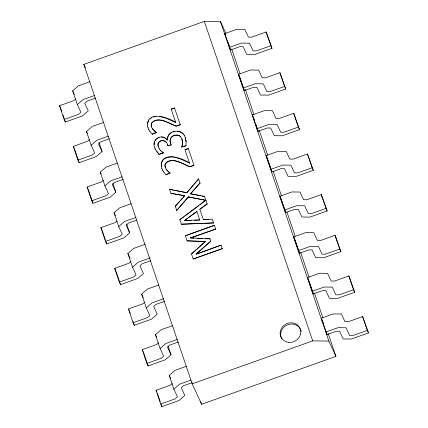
<?xml version="1.0" encoding="UTF-8"?>
<svg xmlns="http://www.w3.org/2000/svg" width="428" height="428" viewBox="0 0 428 428"><rect width="100%" height="100%" fill="white"/><g stroke="black" fill="none" stroke-linecap="round" stroke-linejoin="round"><path stroke-width="0.64" d="M186.025 145.691L181.83 146.991L186.025 145.691L186.078 141.716L185.238 137.5M154.224 144.701L154.294 143.214M147.526 123.762L148.211 121.172M181.825 146.906C183.805 142.235 181.911 133.755 175.4 135.12C170.398 135.435 168.75 140.887 171.221 144.792L167.899 145.777L171.221 144.792M154.401 142.738L154.626 141.78M148.5 120.723L149.067 119.819M155.3 140.363L155.953 139.571M183.275 197.324L184.591 195.821L170.954 193.344L169.552 189.272L186.742 192.621L198.603 178.893L196.987 181.023M174.726 190.433L186.822 192.787L193.178 185.436M194.023 184.457L196.142 182.007M188.374 196.778L176.759 210.453L188.454 196.944L205.9 200.341L188.454 196.944M176.759 210.453L175.287 206.184L184.591 195.821M179.76 201.337L175.287 206.184M180.637 200.336L182.398 198.33M190.604 193.745L199.999 183.013L190.604 193.745L204.584 196.463L202.053 195.997M169.659 133.943C167.974 135.441 167.466 137.853 167.653 140.026L163.887 137.42L161.549 137.019M163.967 159.221C161.821 160.982 160.853 163.876 161.351 166.583M193.852 238.182L190.54 237.856L209.961 238.819L210.779 241.162L196.11 254.221L221.067 245.126L222.287 248.652L193.231 259.015L191.493 253.943L205.376 241.429L197.024 249.198M196.035 250.091L191.493 253.943M196.035 254.055L210.779 241.162M75.761 98.922L73.873 100.585L59.508 105.705L64.179 119.471L78.543 114.346L80.903 112.275L77.356 104.593L72.69 90.827L78.394 85.819L89.843 81.737M77.356 104.593L83.064 99.585L94.513 95.503M89.554 139.576L87.66 141.235L73.3 146.36L77.966 160.126L92.33 155L94.695 152.924L91.148 145.247L86.477 131.482L92.186 126.474L103.635 122.392M91.148 145.247L96.856 140.24L108.305 136.157M99.098 142.77L102.073 151.528L96.364 156.536L79.148 162.677L77.966 160.126M103.346 180.231L101.452 181.889L87.087 187.015L91.758 200.78L106.123 195.655L108.487 193.579L104.94 185.902L100.27 172.136L105.978 167.129L117.427 163.047M104.94 185.902L110.643 180.894L122.092 176.812M112.89 183.425L115.86 192.183L110.157 197.19L92.935 203.332L91.758 200.78M117.133 220.885L115.244 222.544L100.88 227.669L105.55 241.429L119.91 236.31L122.274 234.234L118.727 226.556L114.057 212.791L119.765 207.783L131.214 203.701M118.727 226.556L124.436 221.549L135.885 217.467M126.683 224.074L129.652 232.837L123.943 237.845L106.727 243.987L105.55 241.429M130.925 261.54L129.031 263.199L114.667 268.319L119.337 282.084L133.702 276.964L136.067 274.888L132.519 267.211L127.849 253.446L133.557 248.438L145.006 244.356M132.519 267.211L138.228 262.204L150.276 257.902M144.718 302.195L142.824 303.853L128.459 308.973L133.129 322.739L147.494 317.619L149.859 315.543L146.306 307.866L141.641 294.1L147.344 289.093L158.799 285.005M146.306 307.866L152.015 302.853L163.464 298.771M158.504 342.844L156.616 344.508L142.251 349.628L146.916 363.393L161.281 358.273L163.646 356.198L160.099 348.515L155.428 334.755L161.137 329.742L172.586 325.66M160.099 348.515L165.807 343.507L177.256 339.425M168.049 346.038L171.023 354.796L165.315 359.804L148.099 365.945L146.916 363.393M172.297 383.499L170.403 385.163L156.038 390.283L160.709 404.048L175.073 398.923L177.438 396.852L173.891 389.17L169.221 375.41L174.929 370.397L186.378 366.315M173.891 389.17L179.594 384.162L191.049 380.08M156.702 138.849L157.558 138.201M208.5 219.511L203.311 219.596L212.256 219.147L213.567 222.945L181.424 224.202L179.84 219.607L205.809 200.138M183.628 216.996L179.84 219.607M184.687 216.199L198.999 205.472M200.058 204.675L205.889 200.304M184.564 220.506L196.848 211.448L184.564 220.506L199.753 219.944L194.499 220.195M199.806 209.271L207.093 203.926L199.806 209.271L203.386 219.762M170.435 133.29L171.318 132.68M150.683 118.342L151.63 117.705M164.438 158.906C166.995 157.065 170.301 156.557 173.377 156.835M158.098 137.955L159.173 137.458M328.196 333.605L335.921 356.38L201.625 404.267L192.193 383.852L83.824 64.382L204.343 21.4L220.474 21.593L225.92 33.373M266.109 32.025L251.75 37.145L248.406 37.108L244.859 29.43L236.791 29.334L224.737 33.63L230.59 49.948L239.787 46.668L243.131 46.706L246.678 54.388L254.746 54.484L271.962 48.343L266.109 32.025L271.962 48.343M229.408 47.396L241.462 43.1L249.529 43.196L253.076 50.873L256.415 50.911L270.78 45.791M95.685 98.06L87.098 101.12L84.733 103.196L88.28 110.873L82.572 115.881L65.356 122.023L64.179 119.471M238.53 74.285L250.583 69.989L258.646 70.085L262.198 77.762L265.537 77.8L279.901 72.68L285.749 88.997L268.533 95.134L260.465 95.037L256.918 87.36L253.579 87.323L244.377 90.602L238.53 74.285L239.471 76.328M171.195 109.119L174.608 108.097L171.195 109.119L175.774 122.569M243.2 88.05L255.254 83.749L263.316 83.845L266.863 91.528L270.207 91.565L284.572 86.445L285.749 88.997M109.472 138.715L100.885 141.775L98.526 143.851L102.073 151.528M156.225 132.514L152.17 134.157L156.306 132.685L152.379 128.609M156.236 132.482C153.219 130.497 150.223 126.843 151.501 123.034C158.151 115.528 168.851 123.467 176.106 126.051L180.263 124.767L176.186 126.223C168.926 123.633 158.226 115.699 151.582 123.205L151.202 124.987L151.528 126.923M154.909 148.045C150.603 140.122 161.971 132.402 167.305 139.951L167.578 139.854C166.278 130.733 180.942 127.854 184.468 135.719M252.322 114.939L264.37 110.638L272.438 110.734L275.985 118.417L279.329 118.454L293.694 113.334L299.541 129.652L282.325 135.788L274.257 135.692L270.71 128.015L267.366 127.977L258.17 131.257L252.322 114.939L253.499 117.491M156.696 151.533L159.023 154.294L163.138 152.823M155.61 149.704L159.098 154.46L163.218 152.994L161.875 151.737M173.993 156.974L179.578 158.67L189.534 163.127L184.955 149.682L188.368 148.66M187.812 148.858L184.955 149.682M256.987 128.705L269.041 124.404L277.109 124.5L280.656 132.182L283.999 132.22L298.359 127.1L299.541 129.652M123.264 179.364L114.677 182.43L112.313 184.505L115.86 192.183M163.608 171.842L165.93 174.72L170.066 173.244L166.134 169.172M170.066 173.244C167.204 171.045 163.903 167.541 165.261 163.598C171.912 156.092 182.606 164.026 189.866 166.615L194.023 165.331L189.946 166.786C182.686 164.197 171.986 156.263 165.342 163.769L164.962 165.55L165.288 167.487M266.109 155.594L278.163 151.293L286.23 151.389L289.777 159.072L293.116 159.109L307.481 153.989L313.333 170.307L296.112 176.443L288.049 176.347L284.502 168.669L281.159 168.627L271.962 171.912L266.109 155.594L267.291 158.146M270.78 169.36L282.833 165.058L290.896 165.155L294.448 172.832L297.786 172.875L312.151 167.749L313.333 170.307M136.441 220.238L128.47 223.084L126.105 225.155L129.652 232.837M205.456 241.595L187.073 240.852L185.303 235.694L214.358 225.331L185.998 235.646M190.54 237.856L215.653 229.098L190.615 238.022M321.273 194.638L306.908 199.764L303.57 199.721L300.017 192.044L291.955 191.947L279.901 196.249L285.749 212.561L294.951 209.281L298.289 209.324L301.836 217.001L309.904 217.098L327.12 210.956L321.273 194.638L327.12 210.956M284.572 210.009L296.62 205.713L304.688 205.809L308.235 213.486L311.579 213.529L325.943 208.404M150.843 260.673L142.256 263.739L139.892 265.809L143.444 273.492L137.736 278.5L120.519 284.636L119.337 282.084M196.736 254.002L221.067 245.126M293.694 236.898L305.742 232.602L313.81 232.698L317.357 240.376L320.7 240.418L335.065 235.293L340.913 251.611L323.696 257.752L315.629 257.656L312.082 249.979L308.738 249.936L299.541 253.216L293.694 236.898L294.635 238.942M298.359 250.664L310.412 246.368L318.48 246.464L322.027 254.141L325.366 254.184L339.73 249.059L340.913 251.611M164.636 301.328L156.049 304.388L153.684 306.464L157.231 314.141L151.523 319.154L134.306 325.291L133.129 322.739M307.481 277.553L319.534 273.257L327.602 273.353L331.149 281.03L334.487 281.073L348.852 275.948L354.7 292.265L337.483 298.407L329.421 298.311L325.869 290.628L322.53 290.591L313.328 293.87L307.481 277.553L308.428 279.596M312.151 291.318L324.205 287.022L332.267 287.118L335.82 294.796L339.158 294.839L353.523 289.713L354.7 292.265M178.423 341.983L169.841 345.043L167.476 347.119L171.023 354.796M321.273 318.207L333.326 313.911L341.389 314.008L344.936 321.685L348.28 321.728L362.644 316.602L368.492 332.92L351.276 339.062L343.208 338.965L339.661 331.283L336.322 331.245L327.12 334.525L321.273 318.207L322.45 320.759M325.943 331.973L337.992 327.677L346.059 327.773L349.606 335.45L352.95 335.488L367.315 330.368L368.492 332.92M192.215 382.637L183.628 385.698L181.263 387.773L184.81 395.451L179.107 400.458L161.891 406.6L160.709 404.048M192.193 383.852L312.713 340.87L328.843 341.062L335.921 356.38M173.024 131.926L174.966 131.407M153.331 116.946L156.054 116.325M185.303 220.639L191.214 220.356M205.376 241.429L187.073 240.852M197.089 238.343L202.273 238.599M205.51 238.76L209.961 238.819M177.459 131.326L180.375 131.99L183.35 134.119M184.511 195.65L170.954 193.344M190.679 193.916L200.791 195.767M173.452 190.187L169.552 189.272M159.617 116.272L165.818 118.107L175.213 122.301M175.699 122.397C168.311 117.304 146.697 110.124 147.59 126.025M163.143 152.775L160.543 150.517M166.508 142.642C164.561 139.565 159.441 140.181 158.162 143.508L157.975 145.285L158.387 147.13M180.884 137.003C177.005 132.439 167.337 137.094 170.697 143.252M149.848 131.278L152.17 134.157M159.227 148.832L160.618 150.688M148.757 129.481L149.928 131.45M162.512 170.044L163.689 172.013M167.573 144.75C166.861 139.999 159.879 138.854 158.087 143.343L157.9 145.113L159.302 149.003M224.978 34.144L225.684 35.674M280.137 196.757L281.078 198.801M189.534 163.127C181.937 157.135 157.75 150.8 161.821 168.418M213.567 222.945L181.424 224.202M222.287 248.652L193.231 259.015M169.921 172.875L165.93 174.72M83.824 64.382L85.488 67.982M72.69 90.827L74.328 94.374M86.477 131.482L87.569 133.846M100.27 172.136L101.088 173.907M114.057 212.791L115.426 215.744M127.849 253.446L130.032 258.17M59.508 105.705L60.45 107.749M73.3 146.36L74.242 148.404M141.641 294.1L143.278 297.642M155.428 334.755L156.52 337.114M87.087 187.015L88.034 189.053M169.221 375.41L170.585 378.363M100.88 227.669L102.057 230.221M114.667 268.319L115.849 270.876M128.459 308.973L129.4 311.017M142.251 349.628L143.193 351.672M156.038 390.283L156.75 391.813M184.388 135.553L185.319 137.672L186.159 141.882M147.986 127.683L148.832 129.652M161.741 168.247L162.592 170.216M154.834 147.874L155.69 149.875M279.901 72.68L284.572 86.445M293.694 113.334L298.359 127.1M307.481 153.989L312.151 167.749M335.065 235.293L339.73 249.059M348.852 275.948L353.523 289.713M362.644 316.602L367.315 330.368M231.842 49.562L239.996 73.6M245.362 89.415L253.948 114.72M259.309 130.535L267.682 155.209M273.262 171.655L281.415 195.692M286.995 212.144L295.149 236.181M300.729 252.627L309.096 277.301M314.462 293.116L322.83 317.79M227.616 41.19L230.59 49.948M239.712 76.837L244.377 90.602M253.713 118.117L254.772 121.247M255.623 123.746L258.17 131.257M267.5 158.772L271.962 171.912M281.292 199.427L285.749 212.561M294.871 239.455L299.541 253.216M308.663 280.105L313.328 293.87M322.664 321.385L323.3 323.263M326.484 332.647L327.12 334.525M220.474 21.593L328.843 341.062M204.343 21.4L312.713 340.87M174.533 107.931L180.263 124.767M188.288 148.489L194.023 165.331M198.603 178.893L200.079 183.184M204.504 196.292L207.173 204.097M214.358 225.331L215.653 229.098M181.911 147.162L182.424 143.059L181.937 138.923M196.848 211.448L199.753 219.944M167.498 144.578L167.979 145.948M156.161 132.316L156.306 132.685M163.063 152.603L163.218 152.994M200.769 401.737L201.625 404.267M60.685 108.257L61.75 111.387M63.023 115.143L65.356 122.023M74.477 148.912L79.148 162.677M88.27 189.567L92.935 203.332M102.271 230.847L105.454 240.231M106.091 242.109L106.727 243.987M116.063 271.502L120.519 284.636M129.641 311.525L130.278 313.403M133.033 321.54L134.306 325.291M143.428 352.18L148.099 365.945M157.429 393.46L160.19 401.592M161.249 404.722L161.891 406.6M147.516 125.853L148.061 127.854M300.911 330.421A10.481 9.678 -24.8 0 1 301.226 331.657M281.913 339.04A10.481 9.678 -24.8 0 1 286.728 325.194A10.481 9.678 -24.8 0 1 300.691 329.828M288.777 342.363A10.481 9.678 -24.8 0 0 300.103 328.554A10.481 9.678 -24.8 0 0 282.416 326.853A10.481 9.678 -24.8 0 0 288.777 342.363"/></g></svg>
